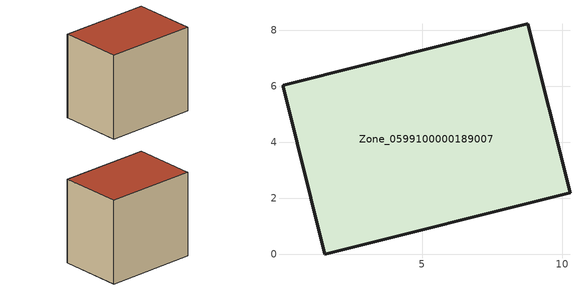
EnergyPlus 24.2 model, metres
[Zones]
Zone_0599100000189007
 floor ground (C_G): 0.04,6 0.03,6.05 8.76,8.24 10.28,2.2 1.51,0 z0
 wall outside (C_F): 10.28,2.2 8.76,8.24 0.03,6.05 0.04,6 1.51,0 10.28,2.2 z0:8.28
 roof outside (C_R): 0.03,6.05 0.04,6 1.51,0 10.28,2.2 8.76,8.24 z8.28
[BUILDING]
Pand.0599100000189007: North Axis=0; Terrain=City; Loads Convergence Tolerance Value=0.04; Temperature Convergence Tolerance Value=0.4; Solar Distribution=FullExterior; Maximum Number of Warmup Days=25; Minimum Number of Warmup Days=1
[Site:Location]
Rotterdam.The.Hague.AP_ZH_NLD Design_Conditions: Latitude=51.96; Longitude=4.45; Time Zone=1; Elevation=-4.5
[SITE:GROUNDTEMPERATURE:BUILDINGSURFACE]
18, 18, 18, 18, 18, 18, 18, 18, 18, 18, 18, 18
[MATERIAL] Thermal Absorptance=0.9; Solar Absorptance=0.7; Visible Absorptance=0.7
Name | Roughness | Thickness | Conductivity | Density | Specific Heat
G.TC.1965-1974 | MediumSmooth | 0.15 | 0.882353 | 540 | 1210
F.TC.1965-1974 | Rough | 0.3 | 0.697674 | 1920 | 840
R.TC.1965-1974 | MediumRough | 0.2 | 0.232558 | 1500 | 1000
[CONSTRUCTION]
C_G: G.TC.1965-1974
C_F: F.TC.1965-1974
C_R: R.TC.1965-1974
[ZONE]
Zone_0599100000189007: Type=1; Multiplier=1; Ceiling Height=Autocalculate; Volume=Autocalculate; Floor Area=autocalculate; Part of Total Floor Area=Yes
[ZONEINFILTRATION:DESIGNFLOWRATE]
Infil_Zone_0599100000189007: Zone or ZoneList or Space or SpaceList=Zone_0599100000189007; Schedule=AlwaysOn; Design Flow Rate Calculation Method=Flow/Area; Flow Rate per Floor Area=0.003; Constant Term Coefficient=1; Temperature Term Coefficient=0; Velocity Term Coefficient=0; Velocity Squared Term Coefficient=0
[HVACTEMPLATE:ZONE:IDEALLOADSAIRSYSTEM]
Zone_0599100000189007: Maximum Heating Supply Air Temperature=50; Minimum Cooling Supply Air Temperature=13; Maximum Heating Supply Air Humidity Ratio=0.0156; Minimum Cooling Supply Air Humidity Ratio=0.0077; Heating Limit=NoLimit; Cooling Limit=NoLimit; Dehumidification Control Type=ConstantSensibleHeatRatio; Cooling Sensible Heat Ratio=0.7; Dehumidification Setpoint=60; Humidification Control Type=None; Humidification Setpoint=30; Outdoor Air Method=None; Outdoor Air Flow Rate per Person=0.00944; Outdoor Air Flow Rate per Zone Floor Area=0; Outdoor Air Flow Rate per Zone=0; Demand Controlled Ventilation Type=None; Outdoor Air Economizer Type=NoEconomizer; Heat Recovery Type=None; Sensible Heat Recovery Effectiveness=0.7; Latent Heat Recovery Effectiveness=0.65
[ZONECONTROL:THERMOSTAT]
ThermostatControl_Zone_0599100000189007: Zone or ZoneList=Zone_0599100000189007; Control Type Schedule=DualSetpointControlType; Control 1=Thermostat_Zone_0599100000189007; Temperature Difference Between Cutout And Setpoint=0
[THERMOSTATSETPOINT:DUALSETPOINT]
Thermostat_Zone_0599100000189007: Heating Setpoint Temperature Schedule=HeatingSetpoint_Zone_0599100000189007; Cooling Setpoint Temperature Schedule=CoolingSetpoint_Zone_0599100000189007
[SCHEDULE:COMPACT]
HeatingSetpoint_Zone_0599100000189007: Through: 12/31, For: AllDays, Until: 24:00, 21
CoolingSetpoint_Zone_0599100000189007: Through: 12/31, For: AllDays, Until: 24:00, 24
DualSetpointControlType: Through: 12/31, For: AllDays, Until: 24:00, 4
AlwaysOn: Through: 12/31, For: AllDays, Until: 24:00, 1
